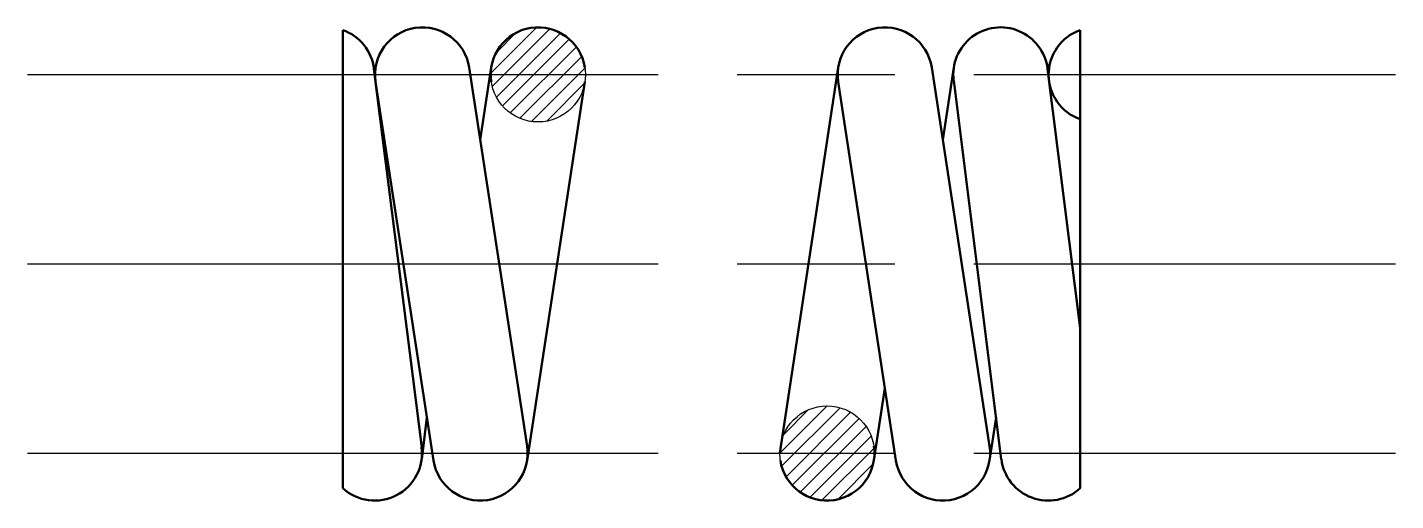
# Model space of a CAD drawing. Header units: millimetres. Extents: x 33.1 to 46.1, y 74.2 to 78.7.
import ezdxf

# ---------------------------------------------------------------- set-up
doc = ezdxf.new("R2010")
doc.units = ezdxf.units.MM
doc.linetypes.add('AM_ISO08W050', pattern=[18, 12, -1.5, 3, -1.5])
doc.linetypes.add('AM_ISO08W050x2', pattern=[9, 6, -0.75, 1.5, -0.75])
for name, color, linetype, lineweight in [('AM_0N', 7, 'Continuous', 50), ('AM_7N', 4, 'AM_ISO08W050', 25), ('AM_8', 1, 'Continuous', 25)]:
    doc.layers.add(name, color=color, linetype=linetype, lineweight=lineweight)
pattern_1 = [(45, (0, 0), (-0.07071068, 0.07071068), [])]

msp = doc.modelspace()

# ---------------------------------------------------------------- hatches: boundary and pattern name
at = {"layer": 'AM_8'}
h = msp.add_hatch(dxfattribs=at)
h.set_pattern_fill('_U', color=256, scale=0.1, angle=45, style=0, pattern_type=0)
h.set_pattern_definition(pattern_1)
edge = h.paths.add_edge_path()
edge.add_arc((37.95, 78.214), 0.45, 351.3145, 626.1031)
edge.add_arc((37.95, 78.214), 0.45, 266.1031, 351.3145)
h = msp.add_hatch(dxfattribs=at)
h.set_pattern_fill('_U', color=256, scale=0.1, angle=45, style=0, pattern_type=0)
h.set_pattern_definition(pattern_1)
edge = h.paths.add_edge_path()
edge.add_arc((40.699, 74.614), 0.45, 180, 522.7885)
edge.add_line((40.269, 74.747), (40.249, 74.614))

# ---------------------------------------------------------------- linework, layer by layer
for centre in [(37.95, 78.214), (40.699, 74.614)]:
    msp.add_circle(centre, 0.45)
at = {"layer": 'AM_0N'}
for p, q in [((36.093, 78.638), (36.093, 74.281)), ((43.106, 77.789), (43.106, 78.638)), ((36.843, 74.67), (36.389, 78.27)), ((36.396, 78.214), (36.403, 78.27)), ((37.845, 74.681), (37.295, 78.281)), ((37.505, 78.281), (37.4, 77.593)), ((40.804, 78.281), (40.249, 74.614)), ((42.244, 74.681), (41.694, 78.281)), ((41.904, 78.281), (41.799, 77.593)), ((43.106, 75.804), (42.796, 78.27)), ((42.803, 78.214), (42.81, 78.27)), ((36.405, 78.146), (36.955, 74.546)), ((37.845, 74.546), (38.394, 78.146)), ((40.804, 78.146), (41.354, 74.546)), ((41.903, 78.157), (42.356, 74.557)), ((43.106, 77.789), (43.106, 75.804)), ((43.106, 74.281), (43.106, 75.804)), ((41.144, 74.546), (41.249, 75.234)), ((36.893, 74.953), (36.843, 74.557)), ((42.244, 74.546), (42.306, 74.953))]:
    msp.add_line(p, q, dxfattribs=at)
for centre, start, end in [((35.943, 78.214), 7.1808, 70.5288), ((36.85, 78.214), 8.6855, 188.6855), ((37.95, 78.214), 8.6855, 188.6855), ((41.249, 78.214), 8.6855, 188.6855), ((42.349, 78.214), 7.1808, 187.1808), ((43.256, 78.214), 109.4712, 250.5288), ((36.396, 74.614), 227.5791, 7.1808), ((37.4, 74.614), 188.6855, 8.6855), ((40.699, 74.614), 188.6855, 8.6855), ((41.799, 74.614), 188.6855, 8.6855), ((42.803, 74.614), 187.1808, 312.4209)]:
    msp.add_arc(centre, 0.45, start, end, dxfattribs=at)
at = {"layer": 'AM_7N', "linetype": 'AM_ISO08W050x2'}
for p, q in [((33.093, 78.214), (46.106, 78.214)), ((33.093, 76.414), (46.106, 76.414)), ((33.093, 74.614), (46.106, 74.614))]:
    msp.add_line(p, q, dxfattribs=at)

doc.saveas('drawing.dxf')
